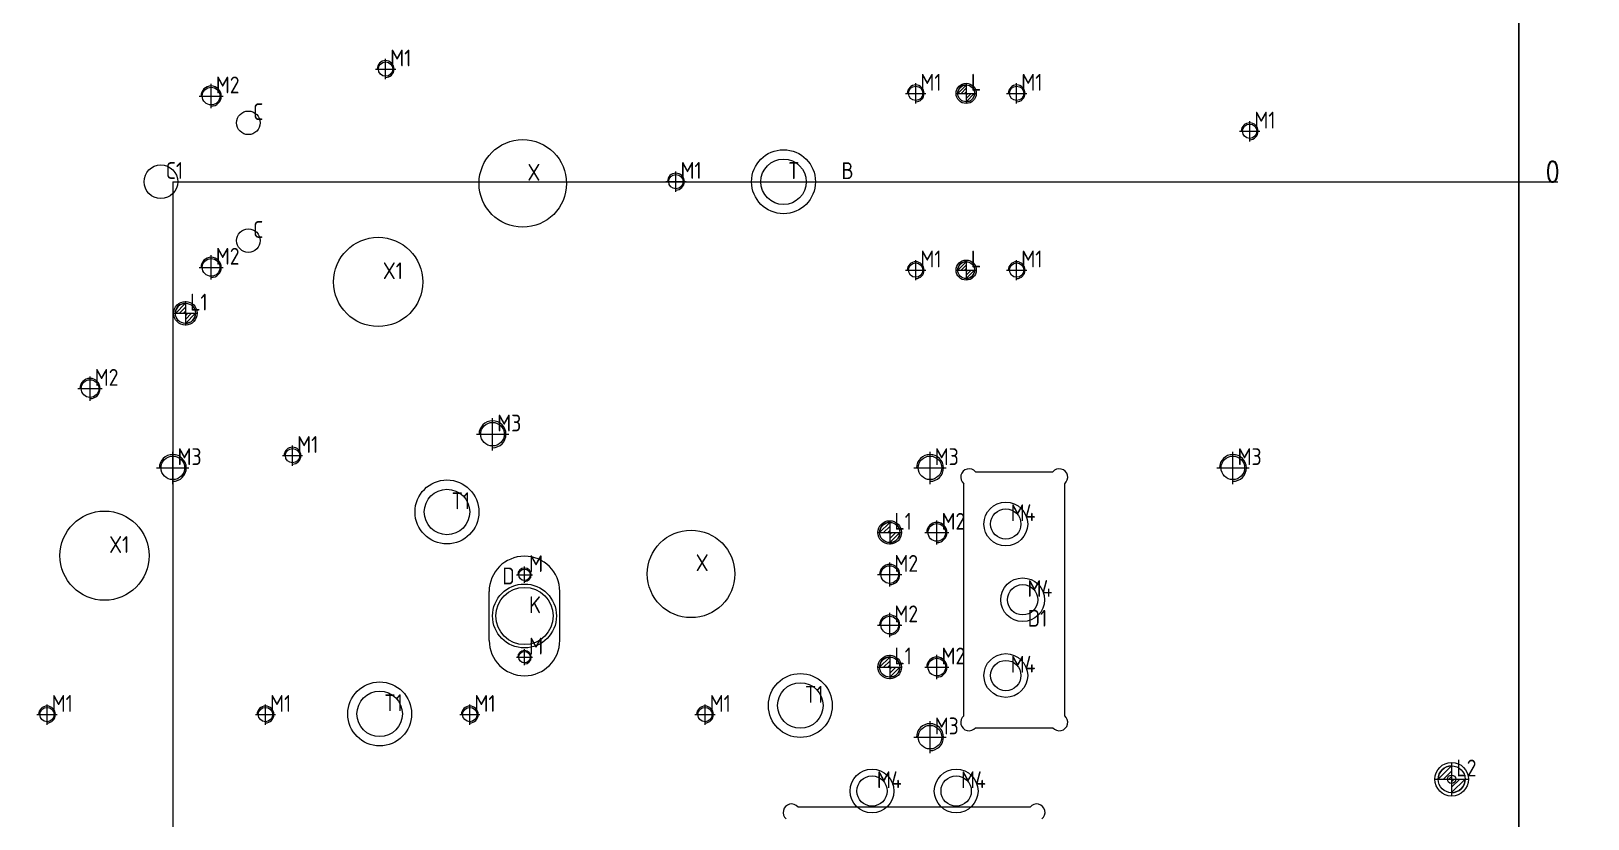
# Model space of a CAD drawing. Header units: millimetres. Extents: x 7217 to 10269, y 62146 to 63808.
# Drawn here: x 7989 to 8914, y 62629 to 63097 of the extents above; entities that cross this region are included whole.
import ezdxf

# ---------------------------------------------------------------- set-up
doc = ezdxf.new("R2010")
doc.units = ezdxf.units.MM
for name, pattern in [('CENTER', [0]), ('DASHDOT', [0]), ('DASHED', [0])]:
    doc.linetypes.add(name, pattern=pattern)
for name, color, linetype, lineweight in [('DIM', 4, 'Continuous', 20), ('UP', 60, 'Continuous', 20), ('UP_W', 1, 'Continuous', 20)]:
    doc.layers.add(name, color=color, linetype=linetype, lineweight=lineweight)
doc.styles.add('gbenor', font='gbenor.shx', dxfattribs={"bigfont": 'gbcbig.shx'})
doc.styles.add('TXT', font='txt.shx', dxfattribs={"width": 0.8, "bigfont": 'ctxt.shx'})
doc.dimstyles.new('零件', dxfattribs={"dimscale": 1.5, "dimtxt": 8, "dimasz": 1, "dimexe": 0, "dimexo": 0, "dimgap": 0, "dimtad": 1, "dimtxsty": 'TXT', "dimcen": 0, "dimclrd": 252, "dimclre": 252, "dimclrt": 4, "dimazin": 3, "dimtp": 0.001, "dimtm": 0.001, "dimtfac": 1, "dimtmove": 0, "dimatfit": 3, "dimlwd": 5, "dimlwe": 5})

# ---------------------------------------------------------------- blocks, each defined once
blk = doc.blocks.new('*D1109')
at = {"layer": 'Defpoints', "color": 0}
for p in [(8873.1, 63597.29), (8888.1, 63597.29), (8073.1, 63007.29)]:
    blk.add_point(p, dxfattribs=at)
at = {"layer": 'DIM', "color": 252, "lineweight": 5}
for p, q in [((8873.1, 63597.29), (8882.1, 63597.29)), ((8882.1, 63597.29), (8885.1, 63597.29)), ((8885.1, 63597.29), (8912.78, 63597.29))]:
    blk.add_line(p, q, dxfattribs=at)
at = {"layer": 'DIM', "color": 4, "lineweight": 5, "insert": (8900.44, 63603.29), "char_height": 12, "attachment_point": 5, "style": 'TXT'}
blk.add_mtext('590', dxfattribs=at)
blk = doc.blocks.new('*D1110')
at = {"layer": 'Defpoints', "color": 0}
for p in [(8073.1, 63007.29), (7258.1, 62417.29), (7273.1, 62417.29)]:
    blk.add_point(p, dxfattribs=at)
at = {"layer": 'DIM', "color": 252, "lineweight": 5}
blk.add_line((7273.1, 62417.29), (7233.41, 62417.29), dxfattribs=at)
at = {"layer": 'DIM', "color": 4, "lineweight": 5, "insert": (7245.75, 62423.29), "char_height": 12, "attachment_point": 5, "style": 'TXT'}
blk.add_mtext('590', dxfattribs=at)
blk = doc.blocks.new('*D1111')
at = {"layer": 'Defpoints', "color": 0}
for p in [(8073.1, 63007.29), (7273.1, 62417.29), (7273.1, 62402.29)]:
    blk.add_point(p, dxfattribs=at)
at = {"layer": 'DIM', "color": 252, "lineweight": 5}
blk.add_line((7273.1, 62417.29), (7273.1, 62377.61), dxfattribs=at)
at = {"layer": 'DIM', "color": 4, "lineweight": 5, "insert": (7267.1, 62389.95), "char_height": 12, "attachment_point": 5, "rotation": 90, "style": 'TXT'}
blk.add_mtext('800', dxfattribs=at)
blk = doc.blocks.new('*D1112')
at = {"layer": 'Defpoints', "color": 0}
for p in [(8873.1, 63612.29), (8873.1, 63597.29), (8073.1, 63007.29)]:
    blk.add_point(p, dxfattribs=at)
at = {"layer": 'DIM', "color": 252, "lineweight": 5}
blk.add_line((8873.1, 63597.29), (8873.1, 63636.98), dxfattribs=at)
at = {"layer": 'DIM', "color": 4, "lineweight": 5, "insert": (8867.1, 63624.63), "char_height": 12, "attachment_point": 5, "rotation": 90, "style": 'TXT'}
blk.add_mtext('800', dxfattribs=at)
blk = doc.blocks.new('pg_hx_L0')
at = {"color": 230}
for p, q in [((0, 0.6), (0, -0.6)), ((-0.6, 0), (0.6, 0)), ((-0.5, -0.003), (0, 0.497)), ((-0.3, 0), (0, 0.3)), ((-0.1, 0), (0, 0.1)), ((0.5, 0.003), (0, -0.497)), ((0.1, 0), (0, -0.1)), ((0.3, 0), (0, -0.3))]:
    blk.add_line(p, q, dxfattribs=at)
for start, end in [(90, 180), (270, 0)]:
    blk.add_arc((0, 0), 0.5, start, end, dxfattribs=at)
blk = doc.blocks.new('pg_hx_LLL0')
blk.add_blockref('pg_hx_L0', (0, 0))
blk = doc.blocks.new('*D1121')
at = {"layer": 'Defpoints', "color": 0}
for p in [(8073.1, 63007.29), (8073.1, 63007.29), (8073.1, 62375.38)]:
    blk.add_point(p, dxfattribs=at)
at = {"layer": 'DIM', "color": 252, "lineweight": 5}
blk.add_line((8073.1, 63007.29), (8073.1, 62368.98), dxfattribs=at)
at = {"layer": 'DIM', "color": 4, "lineweight": 5, "insert": (8067.1, 62372.18), "char_height": 12, "attachment_point": 5, "rotation": 90, "style": 'TXT'}
blk.add_mtext('0', dxfattribs=at)
blk = doc.blocks.new('*D1122')
at = {"layer": 'Defpoints', "color": 0}
for p in [(8073.1, 63007.29), (8073.1, 63007.29), (8889.9, 63007.29)]:
    blk.add_point(p, dxfattribs=at)
at = {"layer": 'DIM', "color": 252, "lineweight": 5}
blk.add_line((8073.1, 63007.29), (8896.3, 63007.29), dxfattribs=at)
at = {"layer": 'DIM', "color": 4, "lineweight": 5, "insert": (8893.1, 63013.29), "char_height": 12, "attachment_point": 5, "style": 'TXT'}
blk.add_mtext('0', dxfattribs=at)

msp = doc.modelspace()

# ---------------------------------------------------------------- linework, layer by layer
at = {"layer": 'DIM', "color": 252, "linetype": 'DASHDOT', "lineweight": 5}
msp.add_lwpolyline([(7273.098, 63597.292), (7273.098, 62417.292), (8873.098, 62417.292), (8873.098, 63597.292)], close=True, dxfattribs=at)
at = {"layer": 'UP', "color": 2, "linetype": 'DASHED', "lineweight": 5, "ltscale": 1.687868}
for p, q in [((8550.187, 62834.917), (8596.109, 62834.917)), ((8543.148, 62689.955), (8543.148, 62827.878)), ((8603.148, 62689.955), (8603.148, 62827.878)), ((8261.098, 62734.771), (8261.098, 62763.792)), ((8303.098, 62734.792), (8303.098, 62763.852)), ((8550.187, 62682.917), (8596.109, 62682.917)), ((8582.61, 62635.792), (8444.687, 62635.792)), ((8444.687, 62635.792), (8444.687, 62635.792)), ((8582.61, 62635.792), (8582.61, 62635.792))]:
    msp.add_line(p, q, dxfattribs=at)
at = {"layer": 'UP', "color": 135, "linetype": 'Continuous', "lineweight": 5}
msp.add_lwpolyline([(7832.948, 63597.292), (8312.948, 63597.292), (8322.948, 63587.292), (8322.948, 63538.792, 0.4142136), (8352.948, 63508.792), (8542.948, 63508.792, 0.4142136), (8572.948, 63538.792), (8572.948, 63587.292), (8582.948, 63597.292), (8873.098, 63597.292), (8873.098, 62417.292), (8582.948, 62417.292), (8572.948, 62427.292), (8572.948, 62475.792, 0.4142136), (8542.948, 62505.792), (8352.948, 62505.792, 0.4142136), (8322.948, 62475.792), (8322.948, 62427.292), (8312.948, 62417.292), (8165.448, 62417.292, 0.4142136), (8160.448, 62422.292), (7985.448, 62422.292, 0.4142136)], format="xyb", dxfattribs=at)
at = {"layer": 'UP', "color": 30, "linetype": 'DASHED', "lineweight": 5, "ltscale": 1.687868}
for centre, radius in [((8199.554, 63074.23), 4.253), ((8095.874, 63058.189), 5.253), ((8514.598, 63059.794), 4.253), ((8574.598, 63059.794), 4.253), ((8713.098, 63037.29), 4.253), ((8281.098, 63006.292), 26.002), ((8372.098, 63007.371), 4.253), ((8095.874, 62956.395), 5.253), ((8514.598, 62954.794), 4.253), ((8574.598, 62954.794), 4.253), ((8023.895, 62884.416), 5.253), ((8144.246, 62844.557), 4.253), ((8527.148, 62798.917), 5.253), ((8381.098, 62774.292), 26.002), ((8282.098, 62773.792), 3.403), ((8499.148, 62773.917), 5.253), ((8499.148, 62743.917), 5.253), ((8282.098, 62724.792), 3.403), ((8527.148, 62718.917), 5.253), ((7998.348, 62690.712), 4.253), ((8128.148, 62690.712), 4.253), ((8249.598, 62690.712), 4.253), ((8389.398, 62690.712), 4.253)]:
    msp.add_circle(centre, radius, dxfattribs=at)
at = {"layer": 'UP', "color": 42, "linetype": 'Continuous', "lineweight": 5}
for centre, radius in [((8544.598, 63059.794), 6), ((8117.998, 63042.292), 7), ((8436.039, 63007.292), 19), ((8065.998, 63007.292), 10), ((8117.998, 62972.292), 7), ((8195.161, 62947.764), 26.502), ((8544.598, 62954.794), 6), ((8080.597, 62929.117), 7), ((8263.098, 62857.292), 7.003), ((8073.098, 62837.292), 7.003), ((8523.098, 62837.292), 7.003), ((8703.098, 62837.292), 7.003), ((8236.039, 62811.102), 19), ((8032.526, 62785.129), 26.502), ((8568.148, 62803.917), 13), ((8568.148, 62803.917), 9), ((8499.148, 62798.917), 7), ((8578.148, 62758.917), 13), ((8578.148, 62758.917), 9), ((8568.148, 62713.917), 13), ((8499.148, 62718.917), 7), ((8568.148, 62713.917), 9), ((8196.039, 62691.102), 19), ((8446.039, 62696.102), 19), ((8523.098, 62677.292), 7.003), ((8833.098, 62652.292), 10), ((8488.648, 62645.292), 13), ((8488.648, 62645.292), 9), ((8538.648, 62645.292), 13), ((8538.648, 62645.292), 9), ((8833.098, 62652.292), 2.5)]:
    msp.add_circle(centre, radius, dxfattribs=at)
at = {"layer": 'UP', "color": 2, "linetype": 'Continuous', "lineweight": 5}
for centre, radius in [((8436.039, 63007.292), 13.501), ((8236.039, 62811.102), 13.501), ((8282.098, 62749.292), 17), ((8446.039, 62696.102), 13.501), ((8196.039, 62691.102), 13.501)]:
    msp.add_circle(centre, radius, dxfattribs=at)
at = {"layer": 'UP', "color": 2, "linetype": 'DASHED', "lineweight": 5, "ltscale": 1.687868}
msp.add_circle((8282.098, 62749.292), 19, dxfattribs=at)
at = {"layer": 'UP', "color": 30, "linetype": 'DASHED', "lineweight": 5, "ltscale": 1.687868}
for centre, radius in [((8199.554, 63074.23), 5), ((8095.874, 63058.189), 6), ((8514.598, 63059.794), 5), ((8574.598, 63059.794), 5), ((8713.098, 63037.29), 5), ((8372.098, 63007.371), 5), ((8095.874, 62956.395), 6), ((8514.598, 62954.794), 5), ((8574.598, 62954.794), 5), ((8023.895, 62884.416), 6), ((8144.246, 62844.557), 5), ((8527.148, 62798.917), 6), ((8282.098, 62773.792), 4), ((8499.148, 62773.917), 6), ((8499.148, 62743.917), 6), ((8282.098, 62724.792), 4), ((8527.148, 62718.917), 6), ((7998.348, 62690.712), 5), ((8128.148, 62690.712), 5), ((8249.598, 62690.712), 5), ((8389.398, 62690.712), 5)]:
    msp.add_arc(centre, radius, 270, 180, dxfattribs=at)
at = {"layer": 'UP', "color": 42, "linetype": 'Continuous', "lineweight": 5}
for centre in [(8263.098, 62857.292), (8073.098, 62837.292), (8523.098, 62837.292), (8703.098, 62837.292), (8523.098, 62677.292)]:
    msp.add_arc(centre, 8, 270, 180, dxfattribs=at)
at = {"layer": 'UP', "color": 2, "linetype": 'DASHED', "lineweight": 5, "ltscale": 1.687868}
for centre, radius, start, end in [((8546.33, 62831.735), 5, 39.523608, 230.476392), ((8599.966, 62831.735), 5, 309.523608, 140.476392), ((8282.098, 62763.792), 21, 0.163638, 179.999921), ((8282.098, 62734.792), 21, 180.057066, 359.999983), ((8546.33, 62686.099), 5, 129.523608, 320.476392), ((8599.966, 62686.099), 5, 219.523608, 50.476392), ((8440.83, 62632.61), 5, 39.523608, 230.476392), ((8586.467, 62632.61), 5, 309.523608, 140.476392)]:
    msp.add_arc(centre, radius, start, end, dxfattribs=at)
at = {"layer": 'UP_W', "color": 1, "linetype": 'CENTER', "lineweight": 5, "ltscale": 1.687868}
for p, q in [((8199.554, 63068.23), (8199.554, 63080.23)), ((8193.554, 63074.23), (8205.554, 63074.23)), ((8095.874, 63050.989), (8095.874, 63065.389)), ((8508.598, 63059.794), (8520.598, 63059.794)), ((8514.598, 63053.794), (8514.598, 63065.794)), ((8568.598, 63059.794), (8580.598, 63059.794)), ((8574.598, 63053.794), (8574.598, 63065.794)), ((8088.674, 63058.189), (8103.074, 63058.189)), ((8713.098, 63031.29), (8713.098, 63043.29)), ((8707.098, 63037.29), (8719.098, 63037.29)), ((8366.098, 63007.371), (8378.098, 63007.371)), ((8372.098, 63001.371), (8372.098, 63013.371)), ((8095.874, 62949.195), (8095.874, 62963.595)), ((8514.598, 62948.794), (8514.598, 62960.794)), ((8574.598, 62948.794), (8574.598, 62960.794)), ((8088.674, 62956.395), (8103.074, 62956.395)), ((8508.598, 62954.794), (8520.598, 62954.794)), ((8568.598, 62954.794), (8580.598, 62954.794)), ((8016.695, 62884.416), (8031.095, 62884.416)), ((8023.895, 62877.216), (8023.895, 62891.616)), ((8263.098, 62847.692), (8263.098, 62866.892)), ((8253.498, 62857.292), (8272.698, 62857.292)), ((8144.246, 62838.557), (8144.246, 62850.557)), ((8073.098, 62827.692), (8073.098, 62846.892)), ((8138.246, 62844.557), (8150.246, 62844.557)), ((8523.098, 62827.692), (8523.098, 62846.892)), ((8703.098, 62827.692), (8703.098, 62846.892)), ((8063.498, 62837.292), (8082.698, 62837.292)), ((8513.498, 62837.292), (8532.698, 62837.292)), ((8693.498, 62837.292), (8712.698, 62837.292)), ((8527.148, 62791.717), (8527.148, 62806.117)), ((8519.948, 62798.917), (8534.348, 62798.917)), ((8277.298, 62773.792), (8286.898, 62773.792)), ((8282.098, 62768.992), (8282.098, 62778.592)), ((8491.948, 62773.917), (8506.348, 62773.917)), ((8499.148, 62766.717), (8499.148, 62781.117)), ((8499.148, 62736.717), (8499.148, 62751.117)), ((8491.948, 62743.917), (8506.348, 62743.917)), ((8282.098, 62719.992), (8282.098, 62729.592)), ((8277.298, 62724.792), (8286.898, 62724.792)), ((8519.948, 62718.917), (8534.348, 62718.917)), ((8527.148, 62711.717), (8527.148, 62726.117)), ((7992.348, 62690.712), (8004.348, 62690.712)), ((7998.348, 62684.712), (7998.348, 62696.712)), ((8122.148, 62690.712), (8134.148, 62690.712)), ((8128.148, 62684.712), (8128.148, 62696.712)), ((8243.598, 62690.712), (8255.598, 62690.712)), ((8249.598, 62684.712), (8249.598, 62696.712)), ((8383.398, 62690.712), (8395.398, 62690.712)), ((8389.398, 62684.712), (8389.398, 62696.712)), ((8523.098, 62667.692), (8523.098, 62686.892)), ((8513.498, 62677.292), (8532.698, 62677.292))]:
    msp.add_line(p, q, dxfattribs=at)
at = {"layer": 'UP_W', "color": 1, "linetype": 'Continuous', "lineweight": 5}
for centre, radius in [((8544.598, 63059.794), 5), ((8544.598, 62954.794), 5), ((8080.597, 62929.117), 6), ((8499.148, 62798.917), 6), ((8499.148, 62718.917), 6), ((8833.098, 62652.292), 8)]:
    msp.add_circle(centre, radius, dxfattribs=at)

# ---------------------------------------------------------------- block references
at = {"layer": 'UP', "lineweight": 5, "ltscale": 1.687868}
for p, xscale, yscale, zscale in [((8544.598, 63059.794), 10, 10, 10), ((8544.598, 62954.794), 10, 10, 10), ((8080.597, 62929.117), 12, 12, 12), ((8499.148, 62798.917), 12, 12, 12), ((8499.148, 62718.917), 12, 12, 12), ((8833.098, 62652.292), 16, 16, 16)]:
    msp.add_blockref('pg_hx_LLL0', p, dxfattribs=dict(at, xscale=xscale, yscale=yscale, zscale=zscale))

# ---------------------------------------------------------------- texts
at = {"layer": 'DIM', "color": 4, "lineweight": 5, "style": 'gbenor'}
for s, p in [('M1', (8202.295, 63075.851)), ('M2', (8098.634, 63059.82)), ('M1', (8517.338, 63061.415)), ('L', (8547.358, 63061.425)), ('M1', (8577.338, 63061.415)), ('C', (8120.778, 63043.933)), ('M1', (8715.838, 63038.911)), ('C1', (8068.838, 63008.963)), ('X', (8283.843, 63007.916)), ('M1', (8374.838, 63008.993)), ('T', (8438.784, 63008.916)), ('B', (8470.473, 63008.863)), ('C', (8120.778, 62973.933)), ('M2', (8098.634, 62958.026)), ('X1', (8197.906, 62949.388)), ('M1', (8517.338, 62956.415)), ('L', (8547.358, 62956.425)), ('M1', (8577.338, 62956.415)), ('L1', (8083.377, 62930.758)), ('M2', (8026.655, 62886.047)), ('M3', (8265.898, 62858.943)), ('M1', (8146.987, 62846.178)), ('M3', (8075.898, 62838.943)), ('M3', (8525.898, 62838.943)), ('M3', (8705.898, 62838.943)), ('T1', (8238.784, 62812.726)), ('L1', (8501.928, 62800.558)), ('M2', (8529.908, 62800.548)), ('M4', (8571.048, 62805.618)), ('X1', (8035.271, 62786.753)), ('M', (8284.818, 62775.403)), ('X', (8383.843, 62775.916)), ('M2', (8501.908, 62775.548)), ('D', (8268.913, 62768.069)), ('M4', (8581.048, 62760.618)), ('K', (8284.843, 62750.916)), ('M2', (8501.908, 62745.548)), ('D1', (8581.167, 62742.938)), ('M', (8284.818, 62726.403)), ('L1', (8501.928, 62720.558)), ('M2', (8529.908, 62720.548)), ('M4', (8571.048, 62715.618)), ('M1', (8001.088, 62692.333)), ('M1', (8130.888, 62692.333)), ('T1', (8198.784, 62692.726)), ('M1', (8252.338, 62692.333)), ('M1', (8392.138, 62692.333)), ('T1', (8448.784, 62697.726)), ('M3', (8525.898, 62678.943)), ('L2', (8835.938, 62653.963)), ('M4', (8491.549, 62646.993)), ('M4', (8541.549, 62646.993))]:
    msp.add_text(s, height=10, dxfattribs=at).set_placement(p)

# ---------------------------------------------------------------- dimensions: what is measured, and where the dimension line sits
at = {"layer": 'DIM', "lineweight": 5}
for feature_location, offset, dtype, origin, picture, middle in [((8873.098, 63597.292), (0, 15), 1, (8073.098, 63007.292), '*D1112', (8867.098, 63624.635)), ((8873.098, 63597.292), (15, 0), 0, (8073.098, 63007.292), '*D1109', (8900.441, 63603.292)), ((8073.097738338, 63007.291947451), (816.797420311, 0), 0, (8073.097738338, 63007.291947451), '*D1122', (8893.095158649, 63013.291947451)), ((7273.098, 62417.292), (-15, 0), 0, (8073.098, 63007.292), '*D1110', (7245.755, 62423.292)), ((7273.098, 62417.292), (0, -15), 1, (8073.098, 63007.292), '*D1111', (7267.098, 62389.949)), ((8073.097738338, 63007.291947451), (0, -631.91567329), 1, (8073.097738338, 63007.291947451), '*D1121', (8067.097738338, 62372.176274161))]:
    dim = msp.add_ordinate_dim(feature_location=feature_location, offset=offset, dtype=dtype, origin=origin, dimstyle='零件', dxfattribs=at)
    dim.commit()
    dim.dimension.update_dxf_attribs({"geometry": picture, "text_midpoint": middle})

doc.saveas('drawing.dxf')
